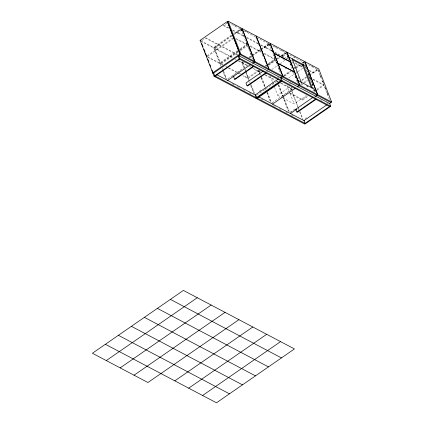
<?xml version="1.0" encoding="UTF-8"?>
<svg xmlns="http://www.w3.org/2000/svg" width="424" height="424" viewBox="0 0 424 424"><rect width="100%" height="100%" fill="white"/><g stroke="black" fill="none" stroke-linecap="round" stroke-linejoin="round"><path stroke-width="0.32" stroke-dasharray="2.12 1.59" d="M201.898 40.598L205.465 38.134L218.461 44.981L213.871 48.145L200.875 41.303M227.079 23.203L223.512 25.668L229.161 28.646M231.562 35.028L213.595 47.44L220.968 66.446M233.741 33.528L240.816 28.636L241.32 28.901L234.239 33.788M231.52 35.669L214.099 47.7L220.994 65.481M232.548 30.433L236.507 32.516L241.092 29.346L229.792 23.394M232.018 35.934L214.597 47.965L221.492 65.746M234.196 34.429L241.818 29.166M237.313 54.913L219.457 45.506L214.873 48.675L232.151 57.781M243.567 35.669L237.228 32.335L237.504 33.046L241.585 30.226M207.172 55.756L233.852 37.328M207.447 56.461L233.036 38.791M237.588 50.567L219.621 62.975L207.193 56.429M240.313 48.686L246.842 44.175L236.11 38.52M237.864 51.278L219.897 63.685L206.907 56.837M240.042 49.772L247.118 44.886L235.818 38.934M238.044 51.474L220.623 63.505L222.929 64.718M240.223 49.968L247.844 44.706M238.32 52.179L220.899 64.215L222.627 65.121M240.498 50.679L248.119 45.41M242.756 61.475L241.669 62.227L243.805 67.745M248.745 57.341L260.177 49.444M260.723 49.067L268.89 43.428L269.388 43.693L261.221 49.332M249.243 57.606L251.967 55.724M252.513 55.348L260.675 49.709M243.471 61.883L241.945 62.938L238.484 61.12M260.543 45.183L264.576 47.308L269.166 44.138L258.221 38.372M249.747 57.865L251.92 56.365M252.466 55.989L260.633 50.35M261.179 49.974L269.887 43.953M244.473 62.408L242.941 63.468L247.038 65.625M271.736 50.514L265.302 47.122L265.578 47.833L269.653 45.018M227.836 78.806L247.976 64.893M232.145 76.437L234.324 74.931M234.869 74.56L238.134 72.303M238.68 71.926L241.945 69.668M258.582 70.246L247.696 77.767L243.084 75.34M265.117 65.736L266.203 64.983M268.381 63.478L274.916 58.968L263.972 53.201M259.552 70.326L258.465 71.078L258.942 72.308M265.541 66.192L266.632 65.439M267.178 65.063L275.34 59.424M275.886 59.047L278.61 57.166M280.789 55.666L285.177 52.634M259.403 70.58L247.971 78.477L242.788 75.748M265.933 66.07L267.571 64.941M268.111 64.565L275.192 59.678L263.67 53.61M268.763 64.575L275.298 60.065M275.844 59.689L285.644 52.92M259.758 71.084L258.741 71.788L252.889 68.709M277.863 54.309L281.372 56.159L285.962 52.989L271.916 45.591M253.197 68.306L259.467 71.608L260.553 70.856M266.542 66.716L268.175 65.593M268.721 65.216L276.888 59.572M277.429 59.201L279.607 57.696M281.785 56.191L286.688 52.809M290.276 60.282L282.098 55.973L282.373 56.684L286.449 53.869M271.72 69.573L277.588 65.519M280.253 63.68L285.05 60.367M287.186 58.894L288.781 57.786M259.17 91.34L261.348 89.835M283.481 75.642L290.011 71.131M293.281 68.873L299.264 64.74M301.989 62.858L303.112 62.084M283.979 75.907L290.514 71.396M295.411 68.01L299.768 65.005M302.487 63.123L304.125 61.994M302.879 63.144L303.897 62.439L288.712 54.442M256.78 95.114L275.812 81.97M284.478 76.172L291.012 71.656M295.91 68.275L300.266 65.264M302.99 63.388L304.623 62.259M302.296 66.616L300.033 65.428L300.309 66.133L301.332 65.434M288.776 77.91L294.108 74.227M297.839 71.645L302.635 68.333M274.508 87.217L277.619 95.246L289.889 86.777M301.83 80.009L306.181 76.998M309.451 74.746L317.104 69.457M281.356 83.141L290.896 88.165L291.982 87.418M301.782 80.65L306.685 77.263M307.225 76.887L308.863 75.758M309.403 75.382L318.117 69.366M292.2 87.556L290.668 88.616L280.502 83.258M309.35 70.898L313.304 72.981L317.894 69.817L306.594 63.86M272.16 102.825L292.846 88.537M283.004 95.946L291.166 90.307M291.712 89.93L293.344 88.802M300.478 84.821L303.155 82.972M303.69 82.6L307.437 80.014M309.578 78.535L310.649 77.799M301.824 84.789L303.966 83.311M304.501 82.94L307.713 80.724M282.75 97.949L294.145 103.954L306.409 95.48M312.806 91.065L314.407 89.957M290.371 93.179L302.233 99.428L307.05 96.105M314.009 91.298L316.15 89.819M316.686 89.448L323.644 84.641L312.907 78.986M289.512 93.291L302.508 100.138L307.861 96.444M314.82 91.637L316.426 90.529M316.961 90.158L323.92 85.351L312.621 79.399M290.096 112.275L294.993 108.894M290.594 112.54L294.404 109.906M305.179 118.895L307.358 117.395M234.366 25.334L236.099 26.246M245.501 31.201L247.234 32.113M274.688 46.576L276.411 47.488M281.006 49.91L283.306 51.119M293.763 56.63L295.486 57.537M311.746 66.102L313.479 67.019M243.821 30.782L255.338 36.856M223.803 25.26L228.886 27.936M232.84 30.019L236.232 31.805L236.507 32.516M246.445 37.19L257.967 43.259M260.845 44.774L264.3 46.598L264.576 47.308M274.662 52.057L281.096 55.449L281.372 56.159M290.859 60.59L292.025 61.204M294.945 62.747L299.037 64.898L299.312 65.609L295.221 63.457M309.075 70.188L313.029 72.271L313.304 72.981M237.504 33.046L243.842 36.379M246.72 37.9L258.243 43.969M265.578 47.833L272.595 51.532M274.938 52.767L277.28 54.002M282.373 56.684L284.711 57.918M300.309 66.133L302.572 67.326M282.596 58.713L284.319 59.625M250.149 45.919L261.094 51.686M250.425 46.629L261.37 52.396M284.758 67.824L286.481 68.73M291.648 71.455L293.371 72.366M306.43 85.754L308.137 86.655M300.696 82.765L301.846 83.374M306.446 85.796L308.174 86.703M313.347 89.432L315.074 90.338M205.757 37.72L218.185 44.271L218.461 44.981M237.615 54.505L219.182 44.796L219.457 45.506M266.182 70.935L267.936 71.863M277.28 76.786L279.034 77.709M289.486 83.215L291.224 84.132M314.428 96.359L316.171 97.276M320.809 99.72L321.97 100.334M326.613 102.778L328.351 103.695M200.605 40.593L233.025 57.675M238.786 60.712L247.346 65.222M249.688 66.457L250.86 67.072M265.307 74.682L275.234 79.913M278.531 81.652L277.402 81.058L277.678 81.768M235.029 59.296L236.184 59.906M264.995 75.085L274.927 80.316M225.807 66.234L228.112 67.448M228.684 67.75L239.057 73.214M239.629 73.516L240.784 74.126M228.388 68.158L237.027 72.711M237.604 73.013L239.905 74.227M277.619 95.246L282.177 97.647M232.241 83.682L234.016 84.615M237.504 86.454L239.841 87.689M243.35 89.538L245.114 90.466M249.201 92.618L250.955 93.545M261.417 99.057L263.166 99.979M273.581 105.465L275.351 106.398M279.368 108.512L281.149 109.456M285.734 111.867L288.044 113.086M291.532 114.925L293.334 115.874M320.496 75.498L321.207 77.338M322.632 81.016L323.825 84.085M325.25 87.763L325.966 89.602M327.392 93.28L328.107 95.119M318.344 70.066L319.055 71.9M320.475 75.567L321.191 77.401M322.611 81.069L323.798 84.127M324.747 86.576L325.929 89.628M326.877 92.077L328.065 95.13M317.852 69.716L329.506 99.762M310.389 78.037L311.099 79.871M312.52 83.539L313.235 85.372M306.192 67.437L306.891 69.245M308.296 72.864L308.995 74.672M309.356 75.483L311.099 80.094M311.969 82.23L313.204 85.521M303.621 61.729L304.575 64.183M305.524 66.637L313.612 87.482M314.56 89.936L315.276 91.775M305.301 66.494L313.447 87.487M292.412 61.618L293.583 64.628M294.516 67.04L295.215 68.847M296.153 71.258L297.319 74.274M298.257 76.686L299.424 79.696M287.138 54.998L287.848 56.837M290.705 64.194L291.421 66.033M295.613 76.728L296.312 78.535M287.133 55.099L288.325 58.178M290.302 63.266L291.495 66.345M295.093 75.615L296.233 78.567M297.15 80.926L297.834 82.691M285.924 52.894L288.304 59.026M289.968 63.319L292.581 70.061M293.535 72.515L297.579 82.94M302.233 99.428L302.508 100.138M290.896 88.165L291.606 90.005M291.844 90.619L298.03 106.562M298.268 107.177L298.978 109.016M299.932 111.47L303.022 119.441M290.398 87.906L291.823 91.584M292.062 92.199L298.242 108.136M298.48 108.751L299.434 111.205M299.673 111.819L302.762 119.791M286.958 85.425L289.831 92.835M290.069 93.455L294.145 103.954M269.627 44.303L270.337 46.147M271.768 49.825L272.955 52.889M274.381 56.567L275.096 58.406L273.883 55.396M276.522 62.084L277.238 63.929M279.119 68.608L279.851 70.67L278.626 67.623M269.616 44.393L270.327 46.227M271.747 49.894L272.934 52.952M276.49 62.121L277.201 63.955M268.89 43.428L281.255 75.313M278.828 84.736L283.11 95.771M283.349 96.386L289.29 111.713M276.904 80.793L277.376 82.023M278.568 85.086L289.03 112.063M276.4 80.528L277.116 82.373M278.065 84.821L282.347 95.861M282.585 96.471L288.294 111.189M255.815 37.609L256.531 39.443M257.951 43.11L259.138 46.168M260.087 48.612L260.797 50.445M262.218 54.113L263.405 57.171M264.825 60.839L265.541 62.673M270.199 76.103L272.351 81.662M272.59 82.277L273.549 84.747M259.467 71.608L260.177 73.447M261.603 77.126L265.885 88.16M267.549 92.453L271.832 103.488M258.963 71.343L259.44 72.568M259.679 73.182L260.394 75.022M261.343 77.475L264.91 86.671M267.051 92.188L270.857 101.998M259.181 72.917L260.129 75.371M261.083 77.825L265.837 90.089M266.791 92.538L270.358 101.739M241.553 29.516L242.268 31.355M247.499 44.843L246.312 41.78L247.473 44.886M248.93 48.522L249.641 50.361M251.066 54.039L251.782 55.878M241.542 29.601L242.729 32.659M243.678 35.102L244.865 38.16M248.422 47.329L249.609 50.387M250.552 52.83L251.739 55.889M252.688 58.332L253.398 60.166M240.816 28.636L253.425 61.136M242.666 62.757L244.33 67.045M245.284 69.499L245.761 70.728M245.994 71.338L249.089 79.309M251.231 84.827L254.798 94.027M242.168 62.492L245.496 71.078M245.734 71.688L250.017 82.728M250.255 83.337L254.056 93.148M245.947 73.267L249.042 81.238M250.706 85.526L254.273 94.727M222.446 68.2L223.395 70.649M223.633 71.264L227.2 80.459M223.374 71.614L225.987 78.361M222.399 70.124L225.727 78.71"/><path stroke-width="0.64" d="M330.688 106.286L239.899 58.443L238.829 55.687L329.618 103.525L330.688 106.286L304.845 124.137L214.051 76.293L200.102 40.328L227.322 21.529L227.826 21.794M254.114 61.999L254.798 61.522L241.998 28.514L228.112 21.2L227.423 21.677L240.228 54.685L330.996 102.576L329.363 103.705M239.931 54.023L212.705 72.822L213.208 73.087M240.228 54.685L240.917 54.208L254.798 61.522M212.981 73.532L240.201 54.733L227.322 21.529M214.051 76.293L239.899 58.443M215.244 76.082L239.708 59.185M227.518 80.534L250.536 64.639M252.566 63.234L254.941 61.597L268.837 68.921L268.148 69.393M233.974 76.68L233.476 76.421L234.546 79.182L253.202 66.292M253.706 66.557L235.044 79.442L234.546 79.182M263.028 71.221L245.968 83.003L247.038 85.765L247.542 86.024L266.198 73.14M268.302 69.478L268.986 69.001L282.872 76.315L282.183 76.792M247.038 85.765L265.7 72.88M290.064 62.651L290.747 62.174L294.574 72.032L277.916 63.255L274.089 53.398L290.747 62.174M278.075 79.187L255.237 94.96L256.308 97.721L280.773 80.82M280.635 78.027L283.009 76.389L299.667 85.166L298.978 85.643M256.117 98.458L281.96 80.608L280.889 77.852M257.304 98.246L281.774 81.35M272.388 104.172L295.252 88.383M297.431 86.878L299.779 85.224L317.603 94.616L316.919 95.093M316.007 99.386L297.351 112.275L296.853 112.01L295.782 109.249L312.838 97.467M317.025 95.151L317.714 94.674L331.6 101.993L330.911 102.465M290.323 113.627L296.312 109.487M315.371 96.328L317.004 95.199M296.853 112.01L315.509 99.126M326.798 104.866L303.966 120.633L305.036 123.395L329.501 106.498M106.286 360.575L197.277 297.733M120.167 367.889L211.157 305.047M134.048 375.203L225.043 312.361M238.924 319.675L147.934 382.517L92.4 353.256L183.396 290.414L294.452 348.936L216.463 402.8L105.401 344.283M174.815 380.853L252.805 326.989M188.696 388.172L266.691 334.303M202.577 395.486L280.571 341.622M288.818 56.97L306.642 66.361M292.157 59.561L303.081 65.323M297.934 80.475L315.763 89.867M330.005 106.763L239.21 58.92L238.14 56.159M200.102 40.328L200.605 40.593M295.782 109.249L296.281 109.514M216.59 74.598L255.736 95.225L256.377 96.879M258.635 96.752L304.464 120.898M305.534 123.66L214.74 75.822L213.669 73.061M170.395 299.392L281.457 357.914M157.394 308.37L268.456 366.893M144.399 317.348L255.46 375.865M131.398 326.326L242.459 384.844M118.402 335.305L229.458 393.822M331.6 101.993L318.795 68.98L304.914 61.666L317.714 94.674M317.603 94.616L304.803 61.607L286.974 52.216L299.779 85.224M312.414 88.102L303.298 64.596L302.609 65.073L311.492 87.975M292.163 58.729L301.284 82.235M299.667 85.166L294.638 72.191L277.974 63.415L283.009 76.389M282.872 76.315L270.067 43.306L256.186 35.992L268.986 69.001M268.837 68.921L256.032 35.913L242.136 28.588L254.941 61.597M228.112 21.2L240.917 54.208M201.792 43.656L202.979 46.725M203.933 49.173L205.121 52.242M205.598 53.466L206.785 56.535M207.739 58.984L208.926 62.052M209.88 64.506L210.59 66.345M212.016 70.024L212.731 71.863M286.863 52.157L270.205 43.38L274.031 53.239L290.689 62.015L286.863 52.157"/></g></svg>
